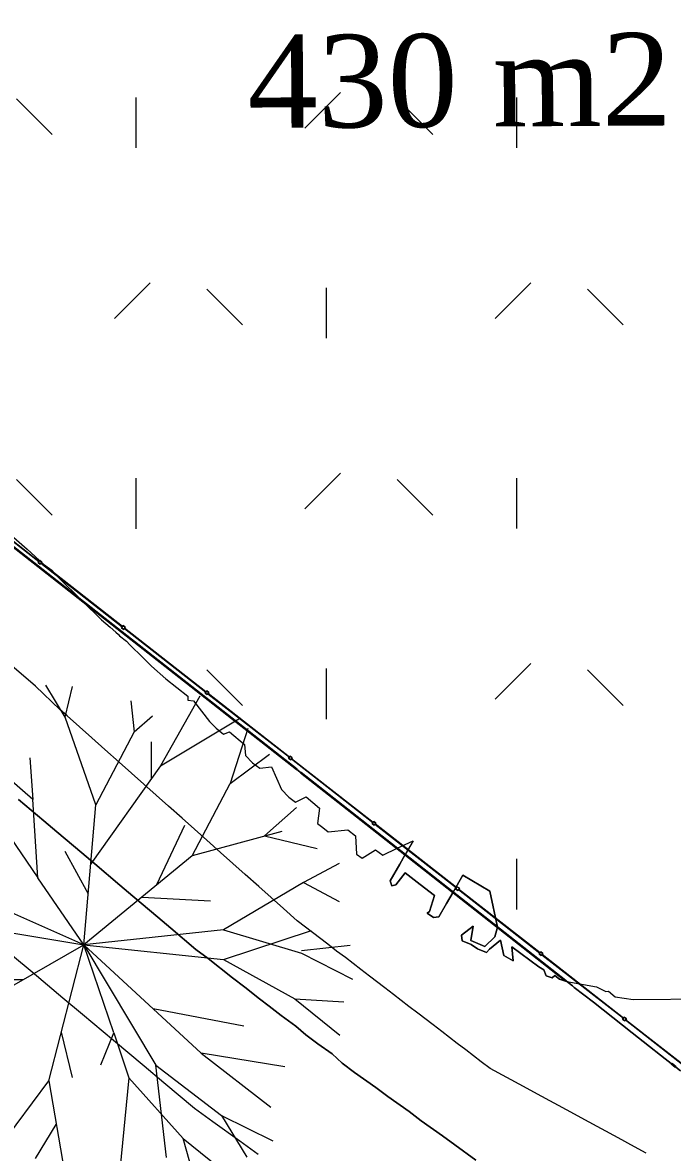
# Model space of a CAD drawing. Header units: metres. Extents: x -207 to 292, y -187 to 169.
# Drawn here: x -97.45 to -85.19, y -127.81 to -106.49 of the extents above; entities that cross this region are included whole.
import ezdxf

# ---------------------------------------------------------------- set-up
doc = ezdxf.new("R2010")
doc.units = ezdxf.units.M
doc.linetypes.add('IMPORT-IMPORT-LÍMITE2 _2_', pattern=[36.83, 6.35, -2.54, 0, -2.54, 25.4, 0, 0, 0])
for name, color, linetype, lineweight in [('A-GLAZ-CWMG', 7, 'Continuous', 9), ('ACHURADO', 7, 'Continuous', 9), ('arboles y arbustos', 7, 'Continuous', 9), ('C-TOPO', 7, 'Continuous', 9), ('C-TOPO-MAJR', 7, 'Continuous', 35), ('linea propiedad', 7, 'IMPORT-IMPORT-LÍMITE2 _2_', 35)]:
    doc.layers.add(name, color=color, linetype=linetype, lineweight=lineweight)
doc.layers.add('PR10-ARQ-PL-001-Emplazamiento-C-1_dwg', color=7, linetype='Continuous', lineweight=9, true_color=0x767676)
doc.layers.add('TEXTO', color=5, linetype='Continuous', lineweight=9, true_color=0x0000ff)
doc.styles.add('Times New Roman', font='times.ttf', dxfattribs={"height": 1.75})
pattern_1 = [(90, (-655750.258, -5498481.082), (-3.592, 3.592), [0.9525, -6.232]), (45, (-655750.258, -5498481.082), (-3.5921024484, 3.5921024484), [0.9525, -4.127]), (135, (-655750.258, -5498481.082), (-3.5921024484, -3.5921024484), [0.9525, -4.127])]

# ---------------------------------------------------------------- blocks, each defined once
blk = doc.blocks.new('PR10-ARQ-PL-001-Emplazamiento-C-1_dwg_Circular Mullion - 5mm-517344-PLANTA EMPLAZAMIENTO-674655-PLANTA EMPLAZAMIENTO ACTUALIZADO')
at = {"layer": 'A-GLAZ-CWMG', "flags": 128}
for points in [[(-84.442, 139.656), (-83.711, 141.464), (-83.713, 141.465), (-83.716, 141.466), (-84.446, 139.658), (-84.444, 139.657)], [(-84.444, 139.657), (-83.713, 141.465)]]:
    blk.add_lwpolyline(points, close=True, dxfattribs=at)
blk = doc.blocks.new('PR10-ARQ-PL-001-Emplazamiento-C-1_dwg_Rectangular Mullion - 50 x 50 mm-517346-PLANTA EMPLAZAMIENTO-674657-PLANTA EMPLAZAMIENTO ACTUALIZADO')
at = {"layer": 'A-GLAZ-CWMG', "flags": 128}
blk.add_lwpolyline([(0.025, 0.025), (-0.025, 0.025), (-0.025, -0.025), (0.025, -0.025)], close=True, dxfattribs=at)
blk = doc.blocks.new('PR10-ARQ-PL-001-Emplazamiento-C-1_dwg_Rectangular Mullion - 50 x 50 mm-517357-PLANTA EMPLAZAMIENTO-674659-PLANTA EMPLAZAMIENTO ACTUALIZADO')
at = {"layer": 'A-GLAZ-CWMG', "flags": 128}
blk.add_lwpolyline([(0.025, 0.025), (0.025, -0.025), (-0.025, -0.025), (-0.025, 0.025)], close=True, dxfattribs=at)
blk = doc.blocks.new('PR10-ARQ-PL-001-Emplazamiento-C-1_dwg_PR10-ARQ-PL-001-Emplazamiento-WIP-A_dwg_arbolito2-671575-PLANTA EMPLAZAMIENTO-674710-PLANTA EMPLAZAMIENTO ACTUALIZADO')
at = {"layer": 'arboles y arbustos'}
for p, q in [((79, 3660), (-283, 4264)), ((-1368, 3061), (-1929, 3801)), ((3531, 3446), (3194, 2410)), ((1704, 3199), (1704, 2495)), ((1878, 2746), (565, 895)), ((-3295, 2076), (-3678, 1817)), ((-2547, 1888), (-1721, 1960)), ((2336, 1620), (1807, 496)), ((76, 1135), (516, 326)), ((-3637, 777), (-4331, 473)), ((-1609, 271), (-2183, 115)), ((2821, 188), (1534, 261)), ((3068, -911), (4732, -361)), ((-3676, -555), (-4665, -988)), ((-3269, -458), (-3616, -929)), ((-2140, -787), (-2280, -1329)), ((5457, -647), (4542, -746)), ((-716, -1292), (-1676, -1292)), ((4413, -1655), (5341, -1707)), ((1739, -1838), (3454, -2164)), ((-4369, -2226), (-3610, -2120)), ((6, -2283), (211, -3139)), ((-2328, -2920), (-1527, -2458)), ((-2796, -3175), (-3300, -4141)), ((-2023, -3367), (-2208, -5117)), ((-482, -4668), (-87, -4026)), ((3034, -3854), (4001, -4335)), ((-1156, -4443), (-1342, -5303)), ((1114, -4886), (1071, -5652))]:
    blk.add_line(p, q, dxfattribs=at)
at = {"layer": 'arboles y arbustos', "flags": 128}
for points in [[(-2560, 2465), (-1063, 1554), (-1368, 3061), (-1401, 4150)], [(1385, 3388), (661, 2007), (79, 3660), (221, 4243)], [(2623, 4059), (1878, 2746), (3390, 3652)], [(1322, 3974), (1385, 3388), (1728, 3690)], [(-3197, 2891), (-2560, 2465), (-2576, 3223)], [(-589, 2897), (-531, 2106), (-968, 2495)], [(4172, 1505), (2480, 1049), (3194, 2410), (3940, 2964)], [(-3908, 2302), (-3099, 2004), (-2078, 473)], [(-1063, 1554), (-433, 633), (-531, 2106)], [(2480, 1049), (433, -633), (661, 2007)], [(4449, 1960), (3842, 1426), (4838, 1183)], [(-4583, -358), (-3676, -555), (-2181, -197), (-3637, 777), (-4292, 1176)], [(-2181, -197), (433, -633), (-3312, 1026)], [(5254, 901), (4577, 540), (5249, 185)], [(-1866, -1951), (433, -633), (-433, 633)], [(4577, 540), (3067, -348), (433, -633), (2646, -2675)], [(-1080, -381), (-3199, -1193), (-4453, -2432)], [(3067, -348), (4539, -791), (5502, -1281)], [(-230, -3198), (433, -633), (1795, -2906)], [(997, -2297), (433, -633), (3068, -911), (4413, -1655), (5264, -2335)], [(-898, -1396), (-2023, -3367), (-2901, -4596)], [(-3623, -3597), (-2796, -3175), (-1866, -1951), (-3610, -2120), (-3954, -2795)], [(757, -2895), (997, -2297), (1284, -3142)], [(4224, -2938), (2646, -2675), (3965, -3695)], [(1996, -4647), (1795, -2906), (3034, -3854), (3507, -4643)], [(2305, -4291), (1284, -3142), (1114, -4886), (1710, -5354)], [(-1963, -5161), (-1156, -4443), (-230, -3198), (68, -4925)], [(2561, -5184), (2305, -4291), (3157, -4971)]]:
    blk.add_lwpolyline(points, dxfattribs=at)
blk = doc.blocks.new('PR10-ARQ-PL-001-Emplazamiento-C-1_dwg-674643-PLANTA EMPLAZAMIENTO ACTUALIZADO')
at = {"layer": 'ACHURADO'}
h = blk.add_hatch(dxfattribs=at)
h.set_pattern_fill('FP_1', color=256, style=0, pattern_type=2)
h.set_pattern_definition(pattern_1)
h.paths.add_polyline_path([(-94.086, -119.165), (-91.032, -70.423), (-99.695, -67.022), (-98.719, -64.566), (-118.96, -56.618), (-118.649, -55.835), (-118.855, -55.514), (-118.616, -54.913), (-118.277, -54.897), (-110.01, -34.083), (-113.235, -35.26), (-115.933, -41.843), (-119.856, -51.176), (-122.923, -49.89), (-125.331, -55.633), (-128.913, -54.131), (-126.505, -48.389), (-126.632, -48.335), (-127.862, -43.679), (-150.258, -47.708), (-150.258, -66.405), (-137.14, -85.351), (-95.256, -118.246)])
h.paths.add_polyline_path([(-120.421, -79.818), (-121.52, -78.705), (-122.585, -79.569), (-128.379, -76.931), (-126.546, -73.14), (-128.84, -72.278), (-126.416, -65.824), (-128.27, -65.134), (-127.165, -62.164), (-125.301, -62.857), (-123.251, -57.4), (-110.3, -62.621), (-115.401, -75.566), (-118.287, -74.464), (-118.635, -75.467), (-117.3, -76.959), (-119.206, -78.705)])
h.paths.add_polyline_path([(-126.458, -61.942), (-126.573, -61.936), (-126.796, -61.889), (-126.902, -61.848), (-127.004, -61.796), (-127.109, -61.727), (-127.189, -61.662), (-127.27, -61.581), (-127.341, -61.492), (-127.404, -61.397), (-127.456, -61.295), (-127.497, -61.188), (-127.526, -61.078), (-127.544, -60.965), (-127.55, -60.851), (-127.544, -60.737), (-127.526, -60.624), (-127.497, -60.514), (-127.456, -60.407), (-127.404, -60.305), (-127.341, -60.209), (-127.27, -60.121), (-127.189, -60.04), (-127.1, -59.968), (-127.004, -59.906), (-126.902, -59.854), (-126.685, -59.783), (-126.546, -59.764), (-126.458, -59.759), (-126.344, -59.765), (-126.232, -59.783), (-126.121, -59.813), (-126.015, -59.854), (-125.913, -59.906), (-125.817, -59.968), (-125.728, -60.04), (-125.647, -60.121), (-125.575, -60.209), (-125.513, -60.305), (-125.461, -60.407), (-125.42, -60.514), (-125.391, -60.624), (-125.373, -60.737), (-125.367, -60.851), (-125.373, -60.965), (-125.391, -61.078), (-125.42, -61.188), (-125.461, -61.295), (-125.513, -61.397), (-125.575, -61.492), (-125.647, -61.581), (-125.728, -61.662), (-125.817, -61.734), (-125.913, -61.796), (-126.076, -61.872), (-126.121, -61.889), (-126.232, -61.918), (-126.344, -61.936)])
h.paths.add_polyline_path([(-121.416, -57.963), (-121.431, -57.961), (-121.431, -57.927), (-121.403, -57.939)])
h.paths.add_polyline_path([(-121.487, -57.935), (-121.502, -57.933), (-121.502, -57.9), (-121.473, -57.911)])
h.paths.add_polyline_path([(-121.548, -57.91), (-121.563, -57.909), (-121.563, -57.875), (-121.535, -57.887)])
h.paths.add_polyline_path([(-121.62, -57.882), (-121.634, -57.88), (-121.634, -57.847), (-121.606, -57.859)])
h.paths.add_polyline_path([(-119.491, -57.024), (-120.384, -56.639), (-120.449, -56.79), (-120.881, -56.604), (-120.724, -56.241), (-120.293, -56.427), (-120.354, -56.569), (-119.461, -56.955)])
h.paths.add_polyline_path([(-120.572, -56.638), (-120.511, -56.617), (-120.487, -56.595), (-120.6, -56.543), (-120.607, -56.511), (-120.588, -56.484), (-120.567, -56.477), (-120.457, -56.525), (-120.467, -56.461), (-120.507, -56.411), (-120.567, -56.387), (-120.631, -56.395), (-120.682, -56.434), (-120.707, -56.494), (-120.7, -56.558), (-120.663, -56.61), (-120.604, -56.637)])
h = blk.add_hatch(dxfattribs=at)
h.set_pattern_fill('FP_1', color=256, style=0, pattern_type=2)
h.set_pattern_definition(pattern_1)
h.paths.add_polyline_path([(-70.644, -134.54), (-73.744, -131.908), (-75.303, -123.01), (-71.023, -122.26), (-67.227, -118.287), (-66.271, -116.467), (-67.311, -115.93), (-63.223, -107.811), (-61.973, -108.468), (-60.834, -106.205), (-48.232, -112.822), (-49.371, -115.085), (-47.299, -116.173), (-43.302, -108.561), (-42.759, -106.014), (-42.175, -104.901), (-45.826, -103.256), (-40.884, -91.646), (-90.152, -72.113), (-89.876, -71.463), (-40.008, -91.287), (-44.95, -102.928), (-41.87, -104.319), (-39.078, -98.999), (-32.391, -95.936), (-32.397, -95.644), (-32.416, -95.353), (-32.448, -95.063), (-32.492, -94.775), (-32.549, -94.489), (-32.619, -94.206), (-32.701, -93.926), (-32.794, -93.65), (-32.9, -93.378), (-33.018, -93.111), (-33.147, -92.85), (-33.288, -92.594), (-33.439, -92.345), (-33.602, -92.103), (-33.775, -91.868), (-33.957, -91.641), (-34.15, -91.422), (-34.352, -91.211), (-34.563, -91.01), (-34.783, -90.818), (-35.01, -90.636), (-35.246, -90.464), (-59.119, -80.114), (-68.8, -76.313), (-68.941, -76.676), (-68.788, -76.736), (-68.957, -77.174), (-69.325, -77.032), (-69.156, -76.593), (-68.957, -76.251), (-90.056, -67.967), (-91.032, -70.423), (-94.086, -119.165), (-83.167, -127.74)])
at = {"layer": 'C-TOPO', "flags": 128}
for points in [[(-85.036, -126.273), (-85.413, -125.976), (-85.622, -125.812), (-85.948, -125.556), (-86.498, -125.124), (-86.682, -124.979), (-87.041, -124.698), (-87.075, -124.671), (-87.247, -124.536), (-87.381, -124.431), (-87.517, -124.324), (-88.353, -123.667), (-88.587, -123.484), (-88.801, -123.315), (-89.211, -122.994), (-89.572, -122.71), (-90.1, -122.295), (-90.284, -122.151), (-90.632, -121.877), (-91.068, -121.535), (-91.54, -121.164), (-92.043, -120.769), (-92.606, -120.327), (-92.864, -120.124), (-93.412, -119.694), (-94.05, -119.193), (-94.232, -119.05), (-94.859, -118.558), (-95.152, -118.327), (-95.488, -118.064), (-95.524, -118.035), (-95.597, -117.978), (-95.746, -117.861), (-96.79, -117.041), (-96.981, -116.891), (-97.213, -116.709), (-97.598, -116.407)], [(-97.598, -116.407), (-97.213, -116.709), (-96.981, -116.891), (-96.79, -117.041), (-95.746, -117.861), (-95.597, -117.978), (-95.524, -118.035), (-95.488, -118.064), (-95.152, -118.327), (-94.859, -118.558), (-94.232, -119.05), (-94.05, -119.193), (-93.412, -119.694), (-92.864, -120.124), (-92.606, -120.327), (-92.043, -120.769), (-91.54, -121.164), (-91.068, -121.535), (-90.632, -121.877), (-90.284, -122.151), (-90.1, -122.295), (-89.572, -122.71), (-89.211, -122.994), (-88.801, -123.315), (-88.587, -123.484), (-88.353, -123.667), (-87.517, -124.324), (-87.381, -124.431), (-87.247, -124.536), (-87.075, -124.671), (-87.041, -124.698), (-86.682, -124.979), (-86.498, -125.124), (-85.948, -125.556), (-85.622, -125.812), (-85.413, -125.976), (-85.036, -126.273)]]:
    blk.add_lwpolyline(points, dxfattribs=at)
at = {"layer": 'C-TOPO-MAJR', "color": 1, "lineweight": 9, "true_color": 0xff0000, "flags": 128}
for points in [[(-97.616, -116.206), (-97.367, -116.432), (-97.056, -116.715), (-96.899, -116.824), (-96.788, -116.953), (-96.331, -117.401), (-95.966, -117.76), (-95.804, -117.903), (-95.697, -117.997), (-95.641, -118.041), (-95.623, -118.063), (-95.495, -118.164), (-95.429, -118.235), (-95.187, -118.472), (-95.018, -118.638), (-94.749, -118.875), (-94.336, -119.206), (-94.338, -119.279), (-94.229, -119.289), (-93.928, -119.682), (-93.799, -119.806), (-93.659, -119.92), (-93.546, -119.879), (-93.265, -120.116), (-93.248, -120.323), (-93.113, -120.459), (-92.979, -120.561), (-92.757, -120.539), (-92.569, -120.964), (-92.426, -121.112), (-92.3, -121.202), (-92.101, -121.104), (-91.848, -121.316), (-91.889, -121.605), (-91.787, -121.683), (-91.684, -121.761), (-91.318, -121.725), (-91.172, -121.836), (-91.151, -122.184), (-91.048, -122.262), (-90.793, -122.101), (-90.658, -122.204), (-90.383, -122.073), (-90.083, -121.931), (-90.232, -122.191)], [(-85.686, -127.828), (-85.908, -127.705), (-86.212, -127.538), (-86.843, -127.198), (-87.106, -127.053), (-87.737, -126.713), (-88, -126.569), (-88.631, -126.229), (-88.798, -126.103), (-89.086, -125.88), (-89.253, -125.755), (-89.541, -125.532), (-89.708, -125.406), (-89.997, -125.183), (-90.163, -125.057), (-90.452, -124.834), (-90.618, -124.709), (-90.907, -124.486), (-91.073, -124.36), (-91.362, -124.137), (-91.528, -124.012), (-91.695, -123.886), (-92.272, -123.44), (-92.532, -123.21), (-92.996, -122.796), (-93.256, -122.566), (-93.719, -122.152), (-93.979, -121.922), (-94.442, -121.508), (-94.702, -121.277), (-95.166, -120.864), (-95.629, -120.45), (-95.902, -120.208), (-96.149, -119.989), (-96.612, -119.575), (-96.753, -119.452), (-97.211, -119.016), (-97.927, -118.403)], [(-88.897, -127.956), (-89.298, -127.672), (-89.528, -127.499), (-89.929, -127.215), (-90.159, -127.042), (-90.559, -126.759), (-90.79, -126.585), (-91.19, -126.302), (-91.421, -126.128), (-91.614, -125.953), (-91.881, -125.765), (-92.111, -125.592), (-92.299, -125.433), (-92.572, -125.229), (-92.802, -125.055), (-92.983, -124.914), (-93.262, -124.692), (-93.492, -124.519), (-93.953, -124.156), (-94.183, -123.982), (-94.656, -123.581), (-94.901, -123.375), (-95.374, -122.974), (-95.619, -122.768), (-96.092, -122.367), (-96.337, -122.161), (-96.81, -121.76), (-97.055, -121.554), (-97.528, -121.153)], [(-93.008, -127.854), (-93.352, -127.602), (-93.862, -127.238), (-94.207, -126.986), (-94.788, -126.497), (-95.159, -126.188), (-95.74, -125.699), (-96.321, -125.209), (-96.692, -124.901), (-97.273, -124.411), (-97.643, -124.103)], [(-90.232, -122.191), (-90.337, -122.375), (-90.515, -122.685), (-90.484, -122.782), (-90.412, -122.763), (-90.234, -122.534), (-89.949, -122.759), (-89.678, -122.965), (-89.777, -123.264), (-89.82, -123.299), (-89.701, -123.379), (-89.601, -123.367), (-89.454, -123.113), (-89.33, -122.9), (-89.146, -122.582), (-88.807, -122.781), (-88.637, -122.88), (-88.488, -123.561), (-88.541, -123.747), (-88.728, -123.929), (-88.862, -123.872), (-88.996, -123.814), (-88.947, -123.546), (-89.171, -123.712), (-89.156, -123.817), (-88.986, -123.889), (-88.868, -123.969), (-88.698, -124.042), (-88.64, -123.98), (-88.434, -123.809), (-88.372, -124.095), (-88.284, -124.146), (-88.196, -124.197), (-88.22, -123.934), (-87.713, -124.313), (-87.619, -124.368), (-87.572, -124.478), (-87.457, -124.517), (-87.408, -124.476), (-87.32, -124.543), (-87.205, -124.582), (-87.183, -124.586), (-86.625, -124.69), (-86.596, -124.7), (-86.447, -124.778), (-86.394, -124.769), (-86.272, -124.879), (-85.933, -124.926), (-84.513, -124.915)]]:
    blk.add_lwpolyline(points, dxfattribs=at)
at = {"layer": 'linea propiedad', "flags": 128}
blk.add_lwpolyline([(143.795, -0.255), (151.813, 17.148), (-83.704, 141.488), (-161.771, -49.779), (-137.14, -85.351), (-83.167, -127.74), (-59.701, -140.481)], dxfattribs=at)
for p, rotation in [((60.377, -73.983), 74.00000000000007), ((60.377, -73.983), 73.99999999999977), ((60.377, -73.983), 73.99999999999977), ((61.953, -75.214), 73.9999999999997), ((61.953, -75.214), 73.9999999999997), ((61.953, -75.214), 73.9999999999997), ((63.529, -76.445), 74.00000000000007), ((63.529, -76.445), 74.00000000000007), ((63.529, -76.445), 74.00000000000007), ((65.105, -77.677), 74.00000000000007), ((65.105, -77.677), 74.00000000000007), ((65.105, -77.677), 73.99999999999977), ((66.681, -78.908), 73.9999999999997), ((66.681, -78.908), 73.9999999999997), ((66.681, -78.908), 73.99999999999997), ((68.257, -80.139), 73.9999999999997), ((68.257, -80.139), 73.9999999999997), ((68.257, -80.139), 73.9999999999997), ((69.833, -81.371), 74.00000000000007), ((69.833, -81.371), 74.00000000000007), ((69.833, -81.371), 74.00000000000007), ((71.409, -82.602), 73.99999999999977), ((71.409, -82.602), 73.99999999999977), ((71.409, -82.602), 73.99999999999977), ((72.985, -83.833), 74.00000000000007), ((72.985, -83.833), 74.00000000000007), ((72.985, -83.833), 74.00000000000007)]:
    blk.add_blockref('PR10-ARQ-PL-001-Emplazamiento-C-1_dwg_Circular Mullion - 5mm-517344-PLANTA EMPLAZAMIENTO-674655-PLANTA EMPLAZAMIENTO ACTUALIZADO', p, dxfattribs=dict(rotation=rotation))
at = {"extrusion": (0, 0, -1), "rotation": 218.0000000000002}
for name, p in [('PR10-ARQ-PL-001-Emplazamiento-C-1_dwg_Rectangular Mullion - 50 x 50 mm-517346-PLANTA EMPLAZAMIENTO-674657-PLANTA EMPLAZAMIENTO ACTUALIZADO', (97.126, -116.676)), ('PR10-ARQ-PL-001-Emplazamiento-C-1_dwg_Rectangular Mullion - 50 x 50 mm-517357-PLANTA EMPLAZAMIENTO-674659-PLANTA EMPLAZAMIENTO ACTUALIZADO', (97.126, -116.676)), ('PR10-ARQ-PL-001-Emplazamiento-C-1_dwg_Rectangular Mullion - 50 x 50 mm-517346-PLANTA EMPLAZAMIENTO-674657-PLANTA EMPLAZAMIENTO ACTUALIZADO', (95.55, -117.907)), ('PR10-ARQ-PL-001-Emplazamiento-C-1_dwg_Rectangular Mullion - 50 x 50 mm-517357-PLANTA EMPLAZAMIENTO-674659-PLANTA EMPLAZAMIENTO ACTUALIZADO', (95.55, -117.907)), ('PR10-ARQ-PL-001-Emplazamiento-C-1_dwg_Rectangular Mullion - 50 x 50 mm-517346-PLANTA EMPLAZAMIENTO-674657-PLANTA EMPLAZAMIENTO ACTUALIZADO', (93.974, -119.139)), ('PR10-ARQ-PL-001-Emplazamiento-C-1_dwg_Rectangular Mullion - 50 x 50 mm-517357-PLANTA EMPLAZAMIENTO-674659-PLANTA EMPLAZAMIENTO ACTUALIZADO', (93.974, -119.139)), ('PR10-ARQ-PL-001-Emplazamiento-C-1_dwg_Rectangular Mullion - 50 x 50 mm-517346-PLANTA EMPLAZAMIENTO-674657-PLANTA EMPLAZAMIENTO ACTUALIZADO', (92.398, -120.37)), ('PR10-ARQ-PL-001-Emplazamiento-C-1_dwg_Rectangular Mullion - 50 x 50 mm-517357-PLANTA EMPLAZAMIENTO-674659-PLANTA EMPLAZAMIENTO ACTUALIZADO', (92.398, -120.37)), ('PR10-ARQ-PL-001-Emplazamiento-C-1_dwg_Rectangular Mullion - 50 x 50 mm-517346-PLANTA EMPLAZAMIENTO-674657-PLANTA EMPLAZAMIENTO ACTUALIZADO', (90.822, -121.601)), ('PR10-ARQ-PL-001-Emplazamiento-C-1_dwg_Rectangular Mullion - 50 x 50 mm-517357-PLANTA EMPLAZAMIENTO-674659-PLANTA EMPLAZAMIENTO ACTUALIZADO', (90.822, -121.601)), ('PR10-ARQ-PL-001-Emplazamiento-C-1_dwg_Rectangular Mullion - 50 x 50 mm-517346-PLANTA EMPLAZAMIENTO-674657-PLANTA EMPLAZAMIENTO ACTUALIZADO', (89.246, -122.833)), ('PR10-ARQ-PL-001-Emplazamiento-C-1_dwg_Rectangular Mullion - 50 x 50 mm-517357-PLANTA EMPLAZAMIENTO-674659-PLANTA EMPLAZAMIENTO ACTUALIZADO', (89.246, -122.833)), ('PR10-ARQ-PL-001-Emplazamiento-C-1_dwg_Rectangular Mullion - 50 x 50 mm-517346-PLANTA EMPLAZAMIENTO-674657-PLANTA EMPLAZAMIENTO ACTUALIZADO', (87.67, -124.064)), ('PR10-ARQ-PL-001-Emplazamiento-C-1_dwg_Rectangular Mullion - 50 x 50 mm-517357-PLANTA EMPLAZAMIENTO-674659-PLANTA EMPLAZAMIENTO ACTUALIZADO', (87.67, -124.064)), ('PR10-ARQ-PL-001-Emplazamiento-C-1_dwg_Rectangular Mullion - 50 x 50 mm-517346-PLANTA EMPLAZAMIENTO-674657-PLANTA EMPLAZAMIENTO ACTUALIZADO', (86.094, -125.295)), ('PR10-ARQ-PL-001-Emplazamiento-C-1_dwg_Rectangular Mullion - 50 x 50 mm-517357-PLANTA EMPLAZAMIENTO-674659-PLANTA EMPLAZAMIENTO ACTUALIZADO', (86.094, -125.295))]:
    blk.add_blockref(name, p, dxfattribs=at)
at = {"xscale": 0.001, "yscale": 0.001, "zscale": 0.001}
blk.add_blockref('PR10-ARQ-PL-001-Emplazamiento-C-1_dwg_PR10-ARQ-PL-001-Emplazamiento-WIP-A_dwg_arbolito2-671575-PLANTA EMPLAZAMIENTO-674710-PLANTA EMPLAZAMIENTO ACTUALIZADO', (-96.731, -123.262), dxfattribs=at)
at = {"layer": 'TEXTO', "insert": (-93.212, -106.731), "char_height": 1.75, "width": 9.54195, "attachment_point": 1, "rotation": 0.3432, "line_spacing_factor": 1.029793, "style": 'Times New Roman'}
blk.add_mtext('430 m2', dxfattribs=at)
blk = doc.blocks.new('Circular Mullion - 5mm-517344-PLANTA EMPLAZAMIENTO ACTUALIZADO')
at = {"layer": 'A-GLAZ-CWMG'}
for p, q in [((-83.716, 141.466), (-84.446, 139.658)), ((-84.444, 139.657), (-83.713, 141.465)), ((-83.713, 141.465), (-84.444, 139.657)), ((-84.442, 139.656), (-83.711, 141.464)), ((-83.713, 141.465), (-83.716, 141.466)), ((-83.711, 141.464), (-83.713, 141.465)), ((-84.446, 139.658), (-84.444, 139.657)), ((-84.444, 139.657), (-84.442, 139.656))]:
    blk.add_line(p, q, dxfattribs=at)
blk = doc.blocks.new('Rectangular Mullion - 50 x 50 mm-517346-PLANTA EMPLAZAMIENTO ACTUALIZADO')
at = {"layer": 'A-GLAZ-CWMG'}
for p, q in [((0.025, 0.025), (-0.025, 0.025)), ((-0.025, 0.025), (-0.025, -0.025)), ((0.025, -0.025), (0.025, 0.025)), ((-0.025, -0.025), (0.025, -0.025))]:
    blk.add_line(p, q, dxfattribs=at)
blk = doc.blocks.new('Rectangular Mullion - 50 x 50 mm-517357-PLANTA EMPLAZAMIENTO ACTUALIZADO')
at = {"layer": 'A-GLAZ-CWMG'}
for p, q in [((-0.025, -0.025), (-0.025, 0.025)), ((-0.025, 0.025), (0.025, 0.025)), ((0.025, 0.025), (0.025, -0.025)), ((0.025, -0.025), (-0.025, -0.025))]:
    blk.add_line(p, q, dxfattribs=at)

msp = doc.modelspace()

# ---------------------------------------------------------------- linework, layer by layer
at = {"layer": 'C-TOPO'}
for p, q in [((-97.598, -116.407), (-97.213, -116.709)), ((-97.213, -116.709), (-97.598, -116.407)), ((-97.213, -116.709), (-96.981, -116.891)), ((-96.981, -116.891), (-97.213, -116.709)), ((-96.981, -116.891), (-96.79, -117.041)), ((-96.79, -117.041), (-96.981, -116.891)), ((-96.79, -117.041), (-95.746, -117.861)), ((-95.746, -117.861), (-96.79, -117.041)), ((-95.746, -117.861), (-95.597, -117.978)), ((-95.597, -117.978), (-95.746, -117.861)), ((-95.597, -117.978), (-95.524, -118.035)), ((-95.524, -118.035), (-95.597, -117.978)), ((-95.524, -118.035), (-95.488, -118.064)), ((-95.488, -118.064), (-95.524, -118.035)), ((-95.488, -118.064), (-95.152, -118.327)), ((-95.152, -118.327), (-95.488, -118.064)), ((-95.152, -118.327), (-94.859, -118.558)), ((-94.859, -118.558), (-95.152, -118.327)), ((-94.859, -118.558), (-94.232, -119.05)), ((-94.232, -119.05), (-94.859, -118.558)), ((-94.232, -119.05), (-94.05, -119.193)), ((-94.05, -119.193), (-94.232, -119.05)), ((-94.05, -119.193), (-93.412, -119.694)), ((-93.412, -119.694), (-94.05, -119.193)), ((-93.412, -119.694), (-92.864, -120.124)), ((-92.864, -120.124), (-93.412, -119.694)), ((-92.864, -120.124), (-92.606, -120.327)), ((-92.606, -120.327), (-92.864, -120.124)), ((-92.606, -120.327), (-92.043, -120.769)), ((-92.043, -120.769), (-92.606, -120.327)), ((-92.043, -120.769), (-91.54, -121.164)), ((-91.54, -121.164), (-92.043, -120.769)), ((-91.54, -121.164), (-91.068, -121.535)), ((-91.068, -121.535), (-91.54, -121.164)), ((-91.068, -121.535), (-90.632, -121.877)), ((-90.632, -121.877), (-91.068, -121.535)), ((-90.632, -121.877), (-90.284, -122.151)), ((-90.284, -122.151), (-90.632, -121.877)), ((-90.284, -122.151), (-90.1, -122.295)), ((-90.1, -122.295), (-90.284, -122.151)), ((-90.1, -122.295), (-89.572, -122.71)), ((-89.572, -122.71), (-90.1, -122.295)), ((-89.572, -122.71), (-89.211, -122.994)), ((-89.211, -122.994), (-89.572, -122.71)), ((-89.211, -122.994), (-88.801, -123.315)), ((-88.801, -123.315), (-89.211, -122.994)), ((-88.801, -123.315), (-88.587, -123.484)), ((-88.587, -123.484), (-88.801, -123.315)), ((-88.587, -123.484), (-88.353, -123.667)), ((-88.353, -123.667), (-88.587, -123.484)), ((-88.353, -123.667), (-87.517, -124.324)), ((-87.517, -124.324), (-88.353, -123.667)), ((-87.517, -124.324), (-87.381, -124.431)), ((-87.381, -124.431), (-87.517, -124.324)), ((-87.381, -124.431), (-87.247, -124.536)), ((-87.247, -124.536), (-87.381, -124.431)), ((-87.247, -124.536), (-87.075, -124.671)), ((-87.075, -124.671), (-87.247, -124.536)), ((-87.075, -124.671), (-87.041, -124.698)), ((-87.041, -124.698), (-87.075, -124.671)), ((-87.041, -124.698), (-86.682, -124.979)), ((-86.682, -124.979), (-87.041, -124.698)), ((-86.682, -124.979), (-86.498, -125.124)), ((-86.498, -125.124), (-86.682, -124.979)), ((-86.498, -125.124), (-85.948, -125.556)), ((-85.948, -125.556), (-86.498, -125.124)), ((-85.948, -125.556), (-85.622, -125.812)), ((-85.622, -125.812), (-85.948, -125.556)), ((-85.622, -125.812), (-85.413, -125.976)), ((-85.413, -125.976), (-85.622, -125.812)), ((-85.413, -125.976), (-85.036, -126.273)), ((-85.036, -126.273), (-85.413, -125.976))]:
    msp.add_line(p, q, dxfattribs=at)
at = {"layer": 'C-TOPO-MAJR', "color": 1, "lineweight": 9, "true_color": 0xff0000, "flags": 128}
for points in [[(-97.616, -116.206), (-97.367, -116.432), (-97.056, -116.715), (-96.899, -116.824), (-96.788, -116.953), (-96.331, -117.401)], [(-96.331, -117.401), (-95.966, -117.76), (-95.804, -117.903), (-95.697, -117.997), (-95.641, -118.041), (-95.623, -118.063), (-95.495, -118.164), (-95.429, -118.235), (-95.187, -118.472), (-95.018, -118.638), (-94.749, -118.875), (-94.336, -119.206), (-94.338, -119.279), (-94.229, -119.289), (-93.928, -119.682), (-93.799, -119.806), (-93.659, -119.92), (-93.546, -119.879), (-93.265, -120.116), (-93.248, -120.323), (-93.113, -120.459), (-92.979, -120.561), (-92.757, -120.539), (-92.569, -120.964), (-92.426, -121.112), (-92.3, -121.202), (-92.101, -121.104), (-91.848, -121.316), (-91.889, -121.605), (-91.787, -121.683), (-91.684, -121.761), (-91.318, -121.725), (-91.172, -121.836), (-91.151, -122.184), (-91.048, -122.262), (-90.793, -122.101), (-90.658, -122.204), (-90.383, -122.073)], [(-85.686, -127.828), (-85.908, -127.705), (-86.212, -127.538), (-86.843, -127.198), (-87.106, -127.053), (-87.737, -126.713), (-88, -126.569), (-88.631, -126.229), (-88.798, -126.103), (-89.086, -125.88), (-89.253, -125.755), (-89.541, -125.532), (-89.708, -125.406), (-89.997, -125.183), (-90.163, -125.057), (-90.452, -124.834), (-90.618, -124.709), (-90.907, -124.486), (-91.073, -124.36), (-91.362, -124.137), (-91.528, -124.012), (-91.695, -123.886), (-92.272, -123.44), (-92.532, -123.21), (-92.996, -122.796), (-93.256, -122.566), (-93.719, -122.152), (-93.979, -121.922), (-94.442, -121.508), (-94.702, -121.277), (-95.166, -120.864), (-95.629, -120.45), (-95.902, -120.208), (-96.149, -119.989), (-96.612, -119.575), (-96.753, -119.452), (-97.211, -119.016), (-97.927, -118.403)], [(-97.528, -121.153), (-97.055, -121.554), (-96.81, -121.76), (-96.337, -122.161), (-96.092, -122.367), (-95.619, -122.768), (-95.374, -122.974), (-94.901, -123.375), (-94.656, -123.581), (-94.183, -123.982), (-93.953, -124.156), (-93.492, -124.519), (-93.262, -124.692), (-92.983, -124.914), (-92.802, -125.055), (-92.572, -125.229), (-92.299, -125.433), (-92.111, -125.592), (-91.881, -125.765), (-91.614, -125.953), (-91.421, -126.128), (-91.19, -126.302), (-90.79, -126.585), (-90.559, -126.759), (-90.159, -127.042), (-89.929, -127.215), (-89.528, -127.499), (-89.298, -127.672), (-88.897, -127.956)], [(-90.383, -122.073), (-90.083, -121.931), (-90.232, -122.191)], [(-89.33, -122.9), (-89.454, -123.113), (-89.601, -123.367), (-89.701, -123.379), (-89.82, -123.299), (-89.777, -123.264), (-89.678, -122.965), (-89.949, -122.759), (-90.234, -122.534), (-90.412, -122.763), (-90.484, -122.782), (-90.515, -122.685), (-90.337, -122.375), (-90.232, -122.191)], [(-88.488, -123.561), (-88.637, -122.88), (-88.807, -122.781), (-89.146, -122.582), (-89.33, -122.9)], [(-87.183, -124.586), (-87.205, -124.582), (-87.32, -124.543), (-87.408, -124.476), (-87.457, -124.517), (-87.572, -124.478), (-87.619, -124.368), (-87.713, -124.313), (-88.22, -123.934), (-88.196, -124.197), (-88.284, -124.146), (-88.372, -124.095), (-88.434, -123.809), (-88.64, -123.98), (-88.698, -124.042), (-88.868, -123.969), (-88.986, -123.889), (-89.156, -123.817), (-89.171, -123.712), (-88.947, -123.546), (-88.996, -123.814), (-88.862, -123.872), (-88.728, -123.929), (-88.541, -123.747), (-88.488, -123.561)], [(-93.008, -127.854), (-93.352, -127.602), (-93.862, -127.238), (-94.207, -126.986), (-94.788, -126.497), (-95.159, -126.188), (-95.74, -125.699), (-96.321, -125.209), (-96.692, -124.901), (-97.273, -124.411), (-97.643, -124.103)], [(-87.183, -124.586), (-86.625, -124.69), (-86.596, -124.7), (-86.447, -124.778), (-86.394, -124.769), (-86.272, -124.879), (-85.933, -124.926), (-84.513, -124.915), (-84.049, -124.994), (-82.629, -124.983), (-82.165, -125.062), (-81.237, -125.221), (-79.43, -125.38), (-78.262, -125.65), (-77.268, -125.894), (-75.946, -126.318), (-75.181, -126.598), (-73.303, -127.316), (-72.538, -127.595), (-71.599, -127.955), (-70.384, -128.414), (-70.295, -128.575), (-70.252, -128.625), (-69.635, -128.688)]]:
    msp.add_lwpolyline(points, dxfattribs=at)

# ---------------------------------------------------------------- block references
at = {"layer": 'A-GLAZ-CWMG'}
for p, rotation in [((60.377, -73.983), 74.00000000000007), ((60.377, -73.983), 73.99999999999977), ((60.377, -73.983), 73.99999999999977), ((61.953, -75.214), 73.9999999999997), ((61.953, -75.214), 73.9999999999997), ((61.953, -75.214), 73.9999999999997), ((63.529, -76.445), 74.00000000000007), ((63.529, -76.445), 74.00000000000007), ((63.529, -76.445), 74.00000000000007), ((65.105, -77.677), 74.00000000000007), ((65.105, -77.677), 74.00000000000007), ((65.105, -77.677), 73.99999999999977), ((66.681, -78.908), 73.9999999999997), ((66.681, -78.908), 73.9999999999997), ((66.681, -78.908), 74), ((68.257, -80.139), 73.9999999999997), ((68.257, -80.139), 73.9999999999997), ((68.257, -80.139), 73.9999999999997), ((69.833, -81.371), 74.00000000000007), ((69.833, -81.371), 74.00000000000007), ((69.833, -81.371), 74.00000000000007), ((71.409, -82.602), 73.99999999999977), ((71.409, -82.602), 73.99999999999977), ((71.409, -82.602), 73.99999999999977), ((72.985, -83.833), 74.00000000000007), ((72.985, -83.833), 74.00000000000007), ((72.985, -83.833), 74.00000000000007)]:
    msp.add_blockref('Circular Mullion - 5mm-517344-PLANTA EMPLAZAMIENTO ACTUALIZADO', p, dxfattribs=dict(at, rotation=rotation))
at = {"layer": 'A-GLAZ-CWMG', "extrusion": (0, 0, -1), "rotation": 218.0000000000002}
for name, p in [('Rectangular Mullion - 50 x 50 mm-517346-PLANTA EMPLAZAMIENTO ACTUALIZADO', (97.126, -116.676)), ('Rectangular Mullion - 50 x 50 mm-517357-PLANTA EMPLAZAMIENTO ACTUALIZADO', (97.126, -116.676)), ('Rectangular Mullion - 50 x 50 mm-517346-PLANTA EMPLAZAMIENTO ACTUALIZADO', (95.55, -117.907)), ('Rectangular Mullion - 50 x 50 mm-517357-PLANTA EMPLAZAMIENTO ACTUALIZADO', (95.55, -117.907)), ('Rectangular Mullion - 50 x 50 mm-517346-PLANTA EMPLAZAMIENTO ACTUALIZADO', (93.974, -119.139)), ('Rectangular Mullion - 50 x 50 mm-517357-PLANTA EMPLAZAMIENTO ACTUALIZADO', (93.974, -119.139)), ('Rectangular Mullion - 50 x 50 mm-517346-PLANTA EMPLAZAMIENTO ACTUALIZADO', (92.398, -120.37)), ('Rectangular Mullion - 50 x 50 mm-517357-PLANTA EMPLAZAMIENTO ACTUALIZADO', (92.398, -120.37)), ('Rectangular Mullion - 50 x 50 mm-517346-PLANTA EMPLAZAMIENTO ACTUALIZADO', (90.822, -121.601)), ('Rectangular Mullion - 50 x 50 mm-517357-PLANTA EMPLAZAMIENTO ACTUALIZADO', (90.822, -121.601)), ('Rectangular Mullion - 50 x 50 mm-517346-PLANTA EMPLAZAMIENTO ACTUALIZADO', (89.246, -122.833)), ('Rectangular Mullion - 50 x 50 mm-517357-PLANTA EMPLAZAMIENTO ACTUALIZADO', (89.246, -122.833)), ('Rectangular Mullion - 50 x 50 mm-517346-PLANTA EMPLAZAMIENTO ACTUALIZADO', (87.67, -124.064)), ('Rectangular Mullion - 50 x 50 mm-517357-PLANTA EMPLAZAMIENTO ACTUALIZADO', (87.67, -124.064)), ('Rectangular Mullion - 50 x 50 mm-517346-PLANTA EMPLAZAMIENTO ACTUALIZADO', (86.094, -125.295)), ('Rectangular Mullion - 50 x 50 mm-517357-PLANTA EMPLAZAMIENTO ACTUALIZADO', (86.094, -125.295))]:
    msp.add_blockref(name, p, dxfattribs=at)
at = {"layer": 'PR10-ARQ-PL-001-Emplazamiento-C-1_dwg', "color": 7}
msp.add_blockref('PR10-ARQ-PL-001-Emplazamiento-C-1_dwg-674643-PLANTA EMPLAZAMIENTO ACTUALIZADO', (0, 0), dxfattribs=at)

doc.saveas('drawing.dxf')
